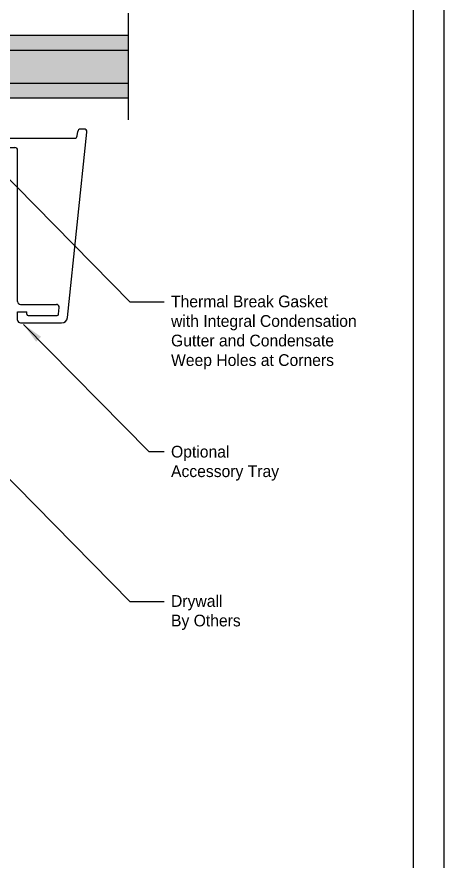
# Model space of a CAD drawing. Header units: inches. Extents: x -154 to 13, y 2 to 55.
# Drawn here: x -99.14 to -90.03, y 15.78 to 33.78 of the extents above; entities that cross this region are included whole.
import ezdxf

# ---------------------------------------------------------------- set-up
doc = ezdxf.new("R2010")
doc.units = ezdxf.units.IN
doc.header["$LTSCALE"] = 2
doc.header["$MEASUREMENT"] = 0
doc.layers.get('0').update_dxf_attribs({"linetype": 'CONTINUOUS'})
for name, color, linetype in [('hatch3', 4, 'CONTINUOUS'), ('hatch4', 254, 'CONTINUOUS'), ('VELUX_Border', 5, 'CONTINUOUS'), ('VELUX_Skylight', 7, 'CONTINUOUS')]:
    doc.layers.add(name, color=color, linetype=linetype)
doc.styles.add('SIMPLEX', font='')
doc.styles.get('SIMPLEX').set_extended_font_data('Futura Md BT')

# ---------------------------------------------------------------- blocks, each defined once
blk = doc.blocks.new('A$C542E2BF1')
at = {"color": 7, "linetype": 'Continuous', "lineweight": 30}
for p, q in [((2.9334, 0.1969), (2.9722, 0.1969)), ((0, 0.0984), (2.8692, 0.0984)), ((2.7941, -1.8137), (3.002, 0.1638)), ((2.8989, 0.1252), (2.9036, 0.1701)), ((-0.0299, 0.0299), (-0.0299, 0.0685)), ((0, 0), (2.2335, 0)), ((2.2634, -1.6433), (2.2634, -0.0299)), ((2.2933, -1.6732), (2.6767, -1.6732)), ((2.6989, -1.7779), (2.7064, -1.7063)), ((2.2634, -1.8402), (2.2634, -1.752)), ((2.2634, -1.752), (2.3618, -1.752)), ((2.3618, -1.7764), (2.3618, -1.752)), ((2.3768, -1.7913), (2.684, -1.7913)), ((2.2933, -1.8701), (2.7315, -1.8701))]:
    blk.add_line(p, q, dxfattribs=at)
for centre, radius, start, end in [((2.9334, 0.1669), 0.0299, 90, 174), ((2.9722, 0.1669), 0.0299, 354, 90), ((0, 0.0685), 0.0299, 90, 180), ((2.8692, 0.1283), 0.0299, 270, 354), ((0, 0.0299), 0.0299, 180, 270), ((2.2335, -0.0299), 0.0299, 0, 90), ((2.2933, -1.6433), 0.0299, 180, 270), ((2.6767, -1.7031), 0.0299, 354, 90), ((2.3768, -1.7764), 0.015, 180, 270), ((2.684, -1.7764), 0.015, 270, 354), ((2.2933, -1.8402), 0.0299, 180, 270), ((2.7315, -1.8071), 0.063, 270, 354)]:
    blk.add_arc(centre, radius, start, end, dxfattribs=at)

msp = doc.modelspace()

# ---------------------------------------------------------------- hatches: boundary and pattern name
at = {"layer": 'hatch3', "linetype": 'Continuous'}
for points in [[(-96.759, 33.074), (-96.759, 33.389), (-102.538, 33.389), (-102.538, 33.074)], [(-96.759, 32.051), (-96.759, 32.366), (-102.538, 32.366), (-102.538, 32.051)]]:
    msp.add_hatch(color=256, dxfattribs=at).paths.add_polyline_path(points)
at = {"layer": 'hatch4', "linetype": 'Continuous'}
msp.add_hatch(color=256, dxfattribs=at).paths.add_polyline_path([(-96.759, 32.366), (-96.759, 33.074), (-102.538, 33.074), (-102.538, 32.366)])

# ---------------------------------------------------------------- linework, layer by layer
at = {"color": 7, "lineweight": 30}
for p, q in [((-96.759, 31.585), (-96.759, 33.856)), ((-102.538, 33.389), (-96.759, 33.389)), ((-102.538, 33.389), (-96.759, 33.389)), ((-102.538, 33.074), (-96.759, 33.074)), ((-102.538, 33.074), (-96.759, 33.074)), ((-102.538, 32.366), (-96.759, 32.366)), ((-102.538, 32.366), (-96.759, 32.366)), ((-102.538, 32.051), (-96.759, 32.051)), ((-102.538, 32.051), (-96.759, 32.051))]:
    msp.add_line(p, q, dxfattribs=at)
for p, q in [((-96.725, 27.697), (-100.626, 31.66)), ((-95.998, 27.697), (-96.725, 27.697)), ((-96.319, 24.503), (-98.997, 27.223)), ((-95.998, 24.503), (-96.319, 24.503)), ((-96.725, 21.309), (-99.656, 24.287)), ((-95.998, 21.309), (-96.725, 21.309))]:
    msp.add_line(p, q)
at = {"color": 7}
msp.add_solid([(-98.731, 26.853), (-98.625, 26.959), (-98.997, 27.223)], dxfattribs=at)
at = {"layer": 'VELUX_Border', "color": 6}
msp.add_line((-90.031, 1.56), (-90.031, 42.81), dxfattribs=at)
at = {"layer": 'VELUX_Border'}
msp.add_line((-90.692, 42.149), (-90.692, 2.221), dxfattribs=at)
at = {"layer": 'VELUX_Skylight'}
for p, q in [((-102.538, 33.389), (-96.759, 33.389)), ((-102.538, 33.074), (-96.759, 33.074))]:
    msp.add_line(p, q, dxfattribs=at)
at = {"layer": 'VELUX_Skylight', "color": 7, "linetype": 'Continuous', "lineweight": 15}
for p, q in [((-102.538, 32.366), (-96.759, 32.366)), ((-102.538, 32.051), (-96.759, 32.051))]:
    msp.add_line(p, q, dxfattribs=at)

# ---------------------------------------------------------------- block references
at = {"xscale": 2, "yscale": 2, "zscale": 2}
msp.add_blockref('A$C542E2BF1', (-103.651, 30.996), dxfattribs=at)

# ---------------------------------------------------------------- texts
at = {"color": 7, "char_height": 0.25, "attachment_point": 1, "style": 'SIMPLEX'}
for s, insert in [('Thermal Break Gasket\\Pwith Integral Condensation\\PGutter and Condensate\\PWeep Holes at Corners', (-95.854, 27.838)), ('Optional \\PAccessory Tray', (-95.854, 24.635)), ('Drywall\\PBy Others', (-95.854, 21.451))]:
    msp.add_mtext_dynamic_manual_height_columns(s, width=6.91373, gutter_width=12.5, heights=[0], dxfattribs=dict(at, insert=insert))

doc.saveas('drawing.dxf')
